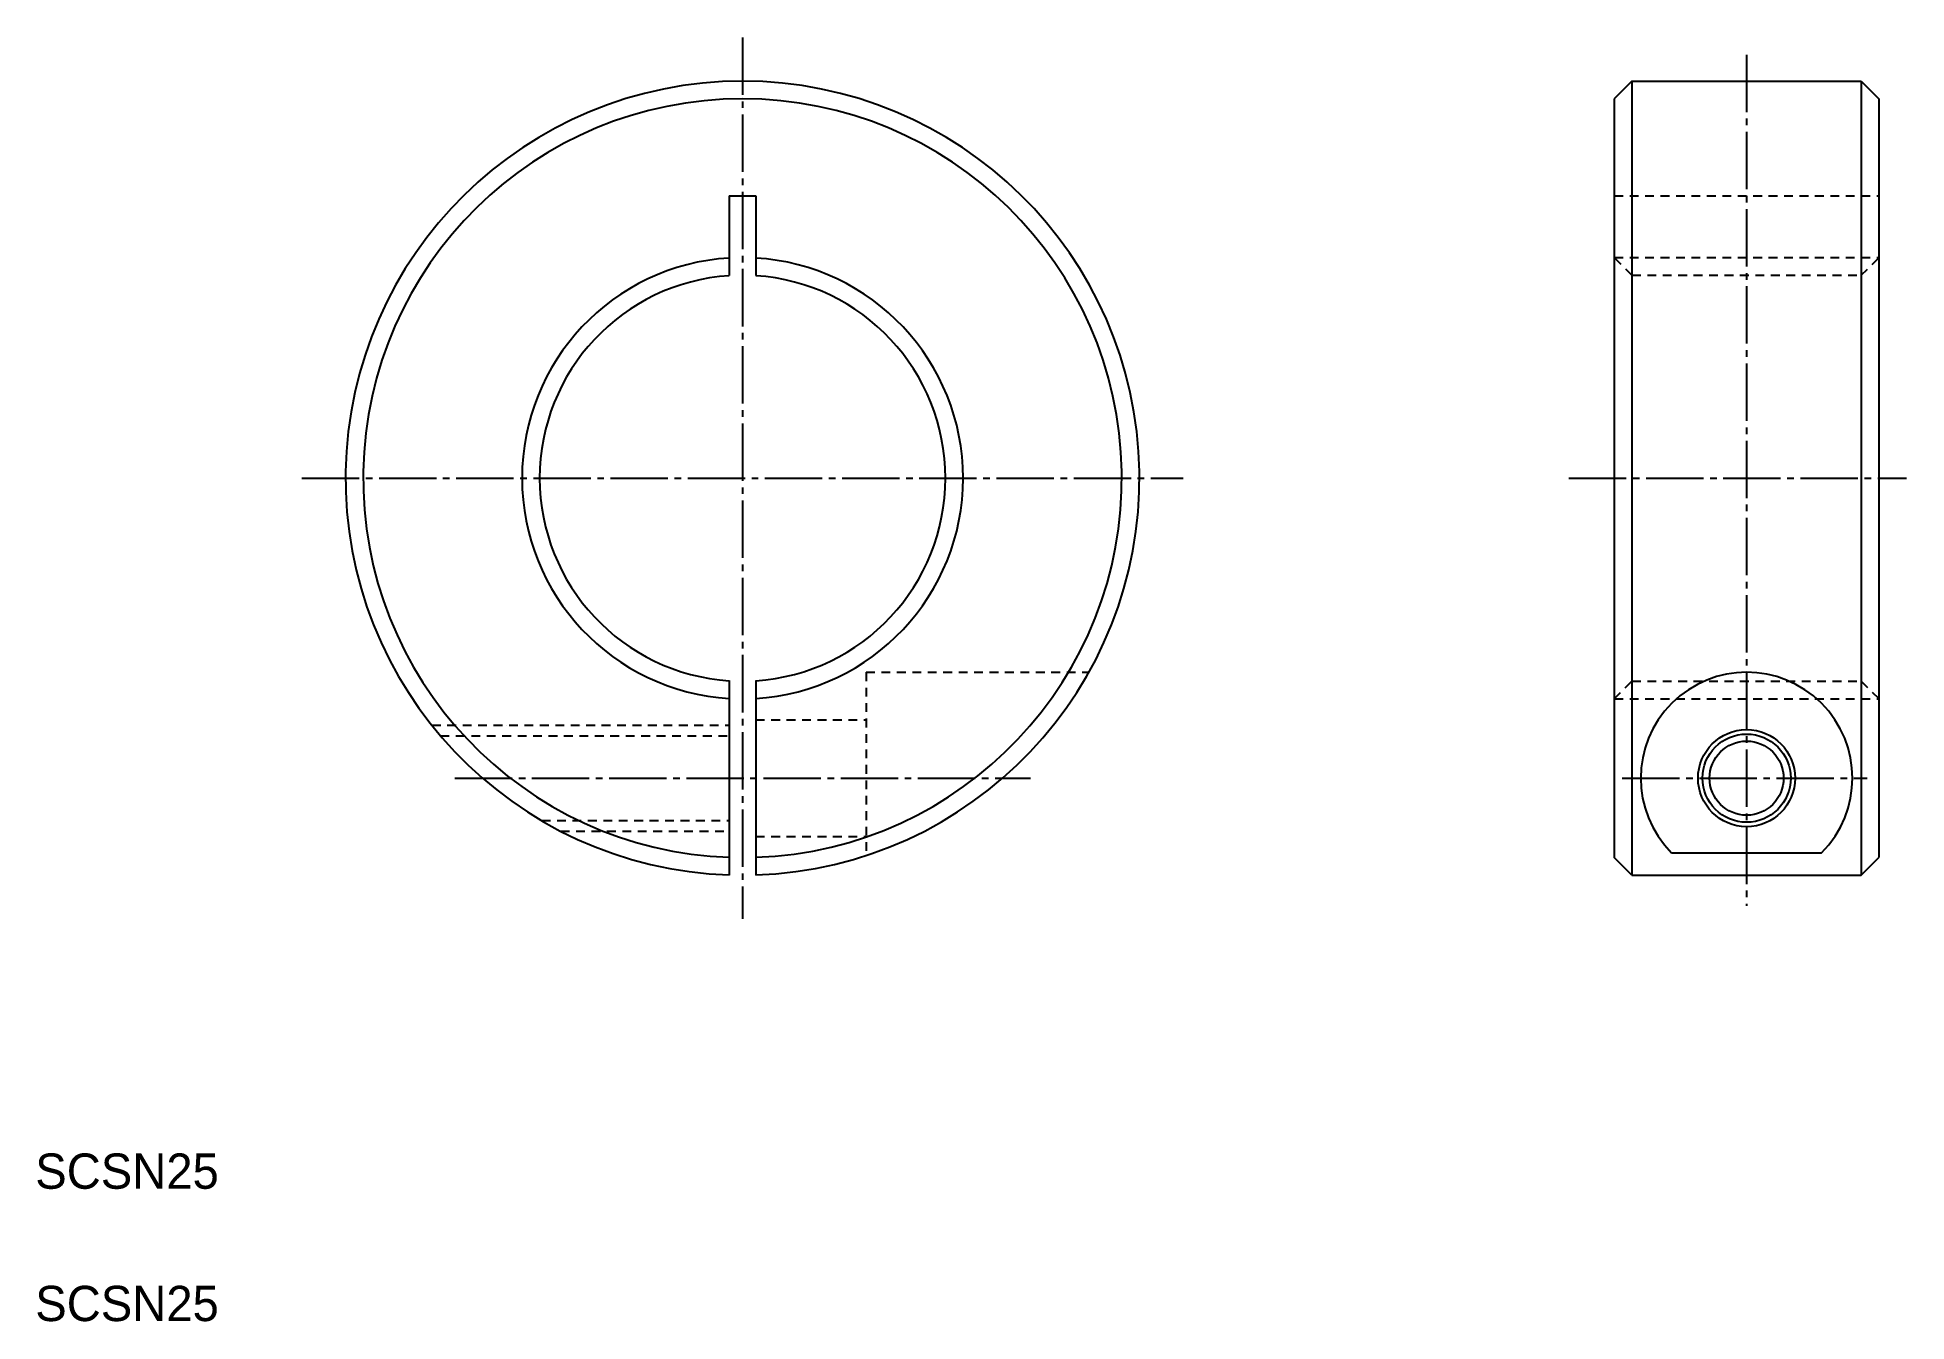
# Model space of a CAD drawing. Extents: x 5 to 111, y 5 to 78.
import ezdxf

# ---------------------------------------------------------------- set-up
doc = ezdxf.new("R2010")
doc.units = 0
doc.header["$LTSCALE"] = 0.25
doc.linetypes.add('CENTER', pattern=[17.5, 13, -1.5, 1.5, -1.5])
doc.linetypes.add('DASHED', pattern=[3.5, 2, -1.5])
doc.layers.get('0').update_dxf_attribs({"linetype": 'CONTINUOUS'})
doc.layers.add('CENTER', color=1, linetype='CENTER')

msp = doc.modelspace()

# ---------------------------------------------------------------- linework, layer by layer
at = {"color": 7, "linetype": 'CONTINUOUS'}
for p, q in [((95.5, 75.27), (94.5, 74.27)), ((95.5, 75.27), (95.5, 30.27)), ((95.5, 75.27), (108.5, 75.27)), ((108.5, 75.27), (108.5, 30.27)), ((108.5, 75.27), (109.5, 74.27)), ((94.5, 74.27), (94.5, 31.27)), ((109.5, 74.27), (109.5, 31.27)), ((44.34, 68.77), (45.84, 68.77)), ((44.34, 68.77), (44.34, 64.25)), ((45.84, 68.77), (45.84, 64.25)), ((44.34, 41.3), (44.34, 30.28)), ((45.84, 41.3), (45.84, 30.28)), ((95.5, 30.27), (94.5, 31.27)), ((97.75, 31.53), (106.25, 31.53)), ((108.5, 30.27), (109.5, 31.27)), ((95.5, 30.27), (108.5, 30.27))]:
    msp.add_line(p, q, dxfattribs=at)
at = {"color": 3, "linetype": 'DASHED'}
for p, q in [((94.5, 68.77), (109.5, 68.77)), ((94.5, 65.27), (109.5, 65.27)), ((95.5, 64.27), (94.5, 65.27)), ((108.5, 64.27), (109.5, 65.27)), ((95.5, 64.27), (108.5, 64.27)), ((52.09, 41.77), (52.09, 31.39)), ((52.09, 41.77), (64.72, 41.77)), ((94.5, 40.27), (95.5, 41.27)), ((94.5, 40.27), (109.5, 40.27)), ((95.5, 41.27), (108.5, 41.27)), ((108.5, 41.27), (109.5, 40.27)), ((27.48, 38.77), (44.34, 38.77)), ((27.97, 38.17), (44.34, 38.17)), ((45.84, 39.07), (52.09, 39.07)), ((33.7, 33.37), (44.34, 33.37)), ((34.78, 32.77), (44.34, 32.77)), ((45.84, 32.47), (52.09, 32.47))]:
    msp.add_line(p, q, dxfattribs=at)
for p, q in [((31.69, 38.77), (31.69, 38.77)), ((35.91, 38.77), (35.91, 38.77))]:
    msp.add_line(p, q)
at = {"color": 7, "linetype": 'CONTINUOUS'}
for radius in [2.75, 2.1]:
    msp.add_circle((102, 35.77), radius, dxfattribs=at)
at = {"color": 3, "linetype": 'CONTINUOUS'}
msp.add_circle((102, 35.77), 2.5, dxfattribs=at)
at = {"color": 7, "linetype": 'CONTINUOUS'}
for centre, radius, start, end in [((45.09, 52.77), 22.5, 271.9102, 268.0898), ((45.09, 52.77), 21.5, 271.9991, 268.0009), ((45.09, 52.77), 11.5, 93.7393, 266.2607), ((45.09, 52.77), 11.5, 273.7393, 86.2607), ((102, 35.77), 6, 315.0821, 224.9179)]:
    msp.add_arc(centre, radius, start, end, dxfattribs=at)
at = {"color": 3, "linetype": 'CONTINUOUS'}
for start, end in [(93.4398, 266.5602), (273.4398, 86.5602)]:
    msp.add_arc((45.09, 52.77), 12.5, start, end, dxfattribs=at)
at = {"layer": 'CENTER', "color": 1, "linetype": 'CENTER'}
for p, q in [((45.09, 77.75), (45.09, 27.79)), ((102, 76.77), (102, 28.53)), ((20.11, 52.77), (70.07, 52.77)), ((91.93, 52.77), (111.07, 52.77)), ((28.78, 35.77), (61.41, 35.77)), ((94.95, 35.77), (108.83, 35.77))]:
    msp.add_line(p, q, dxfattribs=at)

# ---------------------------------------------------------------- texts
for p in [(5, 12.5), (5, 5)]:
    msp.add_text('SCSN25', height=2).set_placement(p)

doc.saveas('drawing.dxf')
